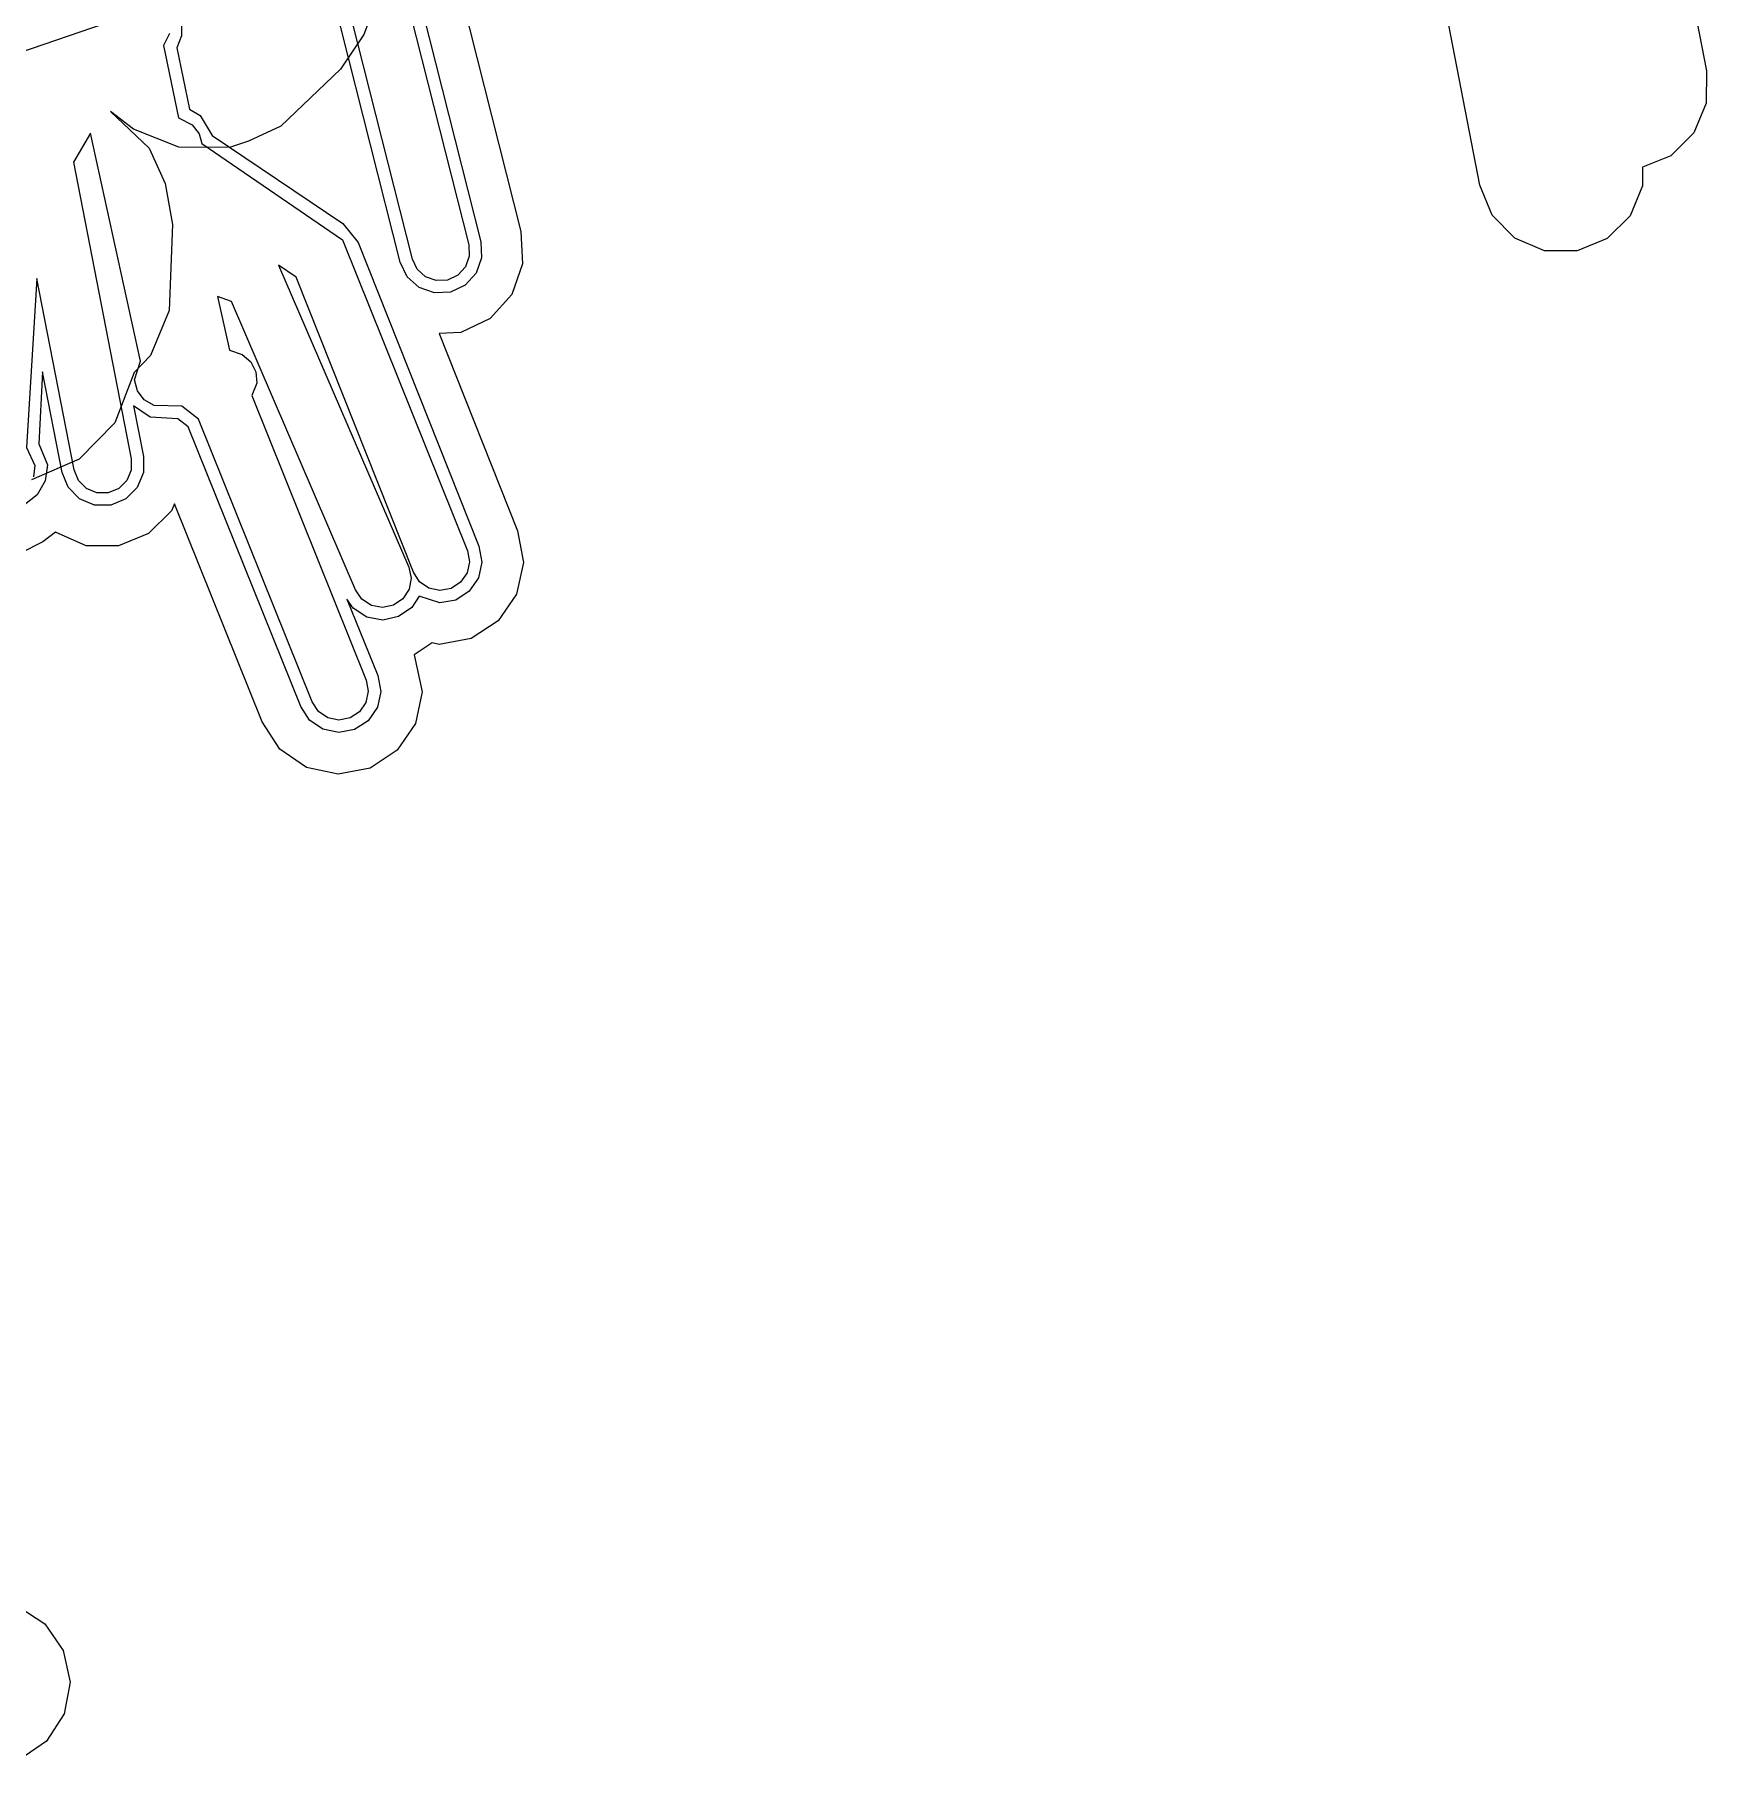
# Model space of a CAD drawing. Header units: metres. Extents: x -3943 to -3664, y 4962 to 6622.
# Drawn here: x -3785.35 to -3745.05, y 5251.44 to 5293.02 of the extents above; entities that cross this region are included whole.
import ezdxf

# ---------------------------------------------------------------- set-up
doc = ezdxf.new("R2010")
doc.units = ezdxf.units.M
doc.layers.add('AI_GREENING_EXCLUSIONS', color=1, linetype='Continuous')

msp = doc.modelspace()

# ---------------------------------------------------------------- linework, layer by layer
at = {"layer": 'AI_GREENING_EXCLUSIONS'}
msp.add_lwpolyline([(-3808.163, 5301.474), (-3806.545, 5326.452), (-3844.451, 5321.392), (-3812.293, 5332.411), (-3810.096, 5366.333), (-3805.862, 5334.614), (-3804.803, 5326.685), (-3765.155, 5331.977), (-3797.313, 5320.959), (-3798.931, 5295.981), (-3761.025, 5301.041), (-3793.183, 5290.022), (-3795.381, 5256.1), (-3799.615, 5287.818), (-3800.673, 5295.748), (-3840.322, 5290.455), (-3808.163, 5301.474)], close=True, dxfattribs=at)
for points in [[(-3746.551, 5299.873), (-3745.052, 5292.145), (-3745.056, 5291.365), (-3745.358, 5290.645), (-3745.912, 5290.096), (-3746.591, 5289.819), (-3746.593, 5289.368), (-3746.895, 5288.649), (-3747.45, 5288.1), (-3748.172, 5287.805), (-3748.953, 5287.808), (-3749.672, 5288.111), (-3750.221, 5288.665), (-3750.516, 5289.388), (-3752.164, 5297.893)], [(-3777.003, 5296.321), (-3774.888, 5287.95), (-3774.874, 5287.677), (-3774.966, 5287.42), (-3775.149, 5287.217), (-3775.395, 5287.1), (-3775.668, 5287.086), (-3775.925, 5287.178), (-3776.128, 5287.361), (-3776.245, 5287.607), (-3778.448, 5296.326)], [(-3776.617, 5296.02), (-3774.597, 5288.024), (-3774.577, 5287.634), (-3774.708, 5287.266), (-3774.969, 5286.977), (-3775.322, 5286.809), (-3775.712, 5286.789), (-3776.079, 5286.92), (-3776.369, 5287.181), (-3776.536, 5287.534), (-3778.682, 5296.026)], [(-3775.396, 5295.267), (-3773.628, 5288.269), (-3773.588, 5287.489), (-3773.849, 5286.754), (-3774.372, 5286.175), (-3775.077, 5285.84), (-3775.602, 5285.813), (-3773.711, 5281.057), (-3773.57, 5280.289), (-3773.733, 5279.526), (-3774.176, 5278.883), (-3774.831, 5278.459), (-3775.599, 5278.318), (-3775.769, 5278.354), (-3776.204, 5278.066), (-3776.009, 5277.174), (-3776.17, 5276.41), (-3776.61, 5275.766), (-3777.263, 5275.339), (-3778.03, 5275.195), (-3778.794, 5275.355), (-3779.438, 5275.796), (-3779.865, 5276.449), (-3781.979, 5281.708), (-3782.049, 5281.54), (-3782.603, 5280.991), (-3783.325, 5280.695), (-3784.105, 5280.697), (-3784.848, 5281.022), (-3785.151, 5280.788), (-3786.207, 5280.264)], [(-3777.085, 5293.898), (-3777.411, 5293.017), (-3777.975, 5292.184), (-3779.419, 5290.812), (-3780.193, 5290.45), (-3780.651, 5290.295), (-3781.876, 5290.301), (-3782.966, 5290.739), (-3783.523, 5291.164), (-3782.592, 5290.283), (-3782.207, 5289.427), (-3782.024, 5288.438), (-3782.106, 5286.364), (-3782.56, 5285.281), (-3782.949, 5284.869), (-3783.419, 5283.662), (-3784.274, 5282.785), (-3785.425, 5282.286)], [(-3781.808, 5293.376), (-3781.806, 5292.986), (-3781.924, 5292.696), (-3781.621, 5291.22), (-3781.359, 5291.07), (-3781.071, 5290.584), (-3777.92, 5288.462), (-3777.549, 5288.002), (-3774.641, 5280.687), (-3774.57, 5280.303), (-3774.652, 5279.922), (-3774.873, 5279.601), (-3775.201, 5279.389), (-3775.584, 5279.318), (-3776.081, 5279.479), (-3776.256, 5279.21), (-3776.577, 5278.989), (-3776.959, 5278.907), (-3777.343, 5278.978), (-3777.67, 5279.191), (-3777.823, 5279.413), (-3777.081, 5277.568), (-3777.009, 5277.184), (-3777.089, 5276.803), (-3777.31, 5276.48), (-3777.636, 5276.267), (-3778.02, 5276.195), (-3778.402, 5276.275), (-3778.724, 5276.495), (-3778.937, 5276.822), (-3781.647, 5283.563), (-3781.895, 5283.756), (-3782.568, 5283.792), (-3782.964, 5284.066), (-3782.727, 5282.849), (-3782.728, 5282.459), (-3782.879, 5282.099), (-3783.155, 5281.824), (-3783.516, 5281.676), (-3783.907, 5281.677), (-3784.267, 5281.828), (-3784.541, 5282.105), (-3784.689, 5282.466), (-3785.163, 5284.891), (-3785.246, 5283.156), (-3785.042, 5282.647), (-3785.092, 5282.26), (-3785.287, 5281.922), (-3785.596, 5281.684)], [(-3782.1, 5293.043), (-3782.241, 5292.751), (-3781.885, 5291.01), (-3781.555, 5290.844), (-3781.388, 5290.628), (-3781.323, 5290.392), (-3777.933, 5288.072), (-3774.92, 5280.576), (-3774.87, 5280.308), (-3774.927, 5280.041), (-3775.082, 5279.816), (-3775.311, 5279.667), (-3775.58, 5279.618), (-3775.847, 5279.675), (-3776.072, 5279.83), (-3776.22, 5280.059), (-3779.049, 5287.173), (-3779.474, 5287.46), (-3776.33, 5280.184), (-3776.273, 5279.917), (-3776.322, 5279.648), (-3776.471, 5279.419), (-3776.696, 5279.264), (-3776.963, 5279.207), (-3777.232, 5279.257), (-3777.461, 5279.406), (-3777.616, 5279.631), (-3780.606, 5286.58), (-3780.944, 5286.706), (-3780.652, 5285.408), (-3780.349, 5285.308), (-3780.142, 5285.13), (-3780.018, 5284.886), (-3779.998, 5284.614), (-3780.117, 5284.315), (-3777.36, 5277.456), (-3777.309, 5277.188), (-3777.365, 5276.92), (-3777.519, 5276.695), (-3777.748, 5276.545), (-3778.016, 5276.495), (-3778.284, 5276.551), (-3778.509, 5276.705), (-3778.659, 5276.934), (-3781.399, 5283.75), (-3781.8, 5284.063), (-3782.47, 5284.075), (-3782.706, 5284.213), (-3782.871, 5284.431), (-3782.941, 5284.695), (-3782.798, 5285.147), (-3784.003, 5290.64), (-3784.416, 5289.938), (-3783.021, 5282.792), (-3783.022, 5282.518), (-3783.127, 5282.267), (-3783.321, 5282.074), (-3783.574, 5281.97), (-3783.847, 5281.971), (-3784.099, 5282.077), (-3784.291, 5282.271), (-3784.395, 5282.523), (-3785.296, 5287.141), (-3785.548, 5283.066), (-3785.342, 5282.627), (-3785.377, 5282.356)], [(-3785.757, 5255.137), (-3785.102, 5254.713), (-3784.66, 5254.07), (-3784.497, 5253.307), (-3784.639, 5252.539), (-3785.063, 5251.885), (-3785.706, 5251.442)]]:
    msp.add_lwpolyline(points, dxfattribs=at)

doc.saveas('drawing.dxf')
